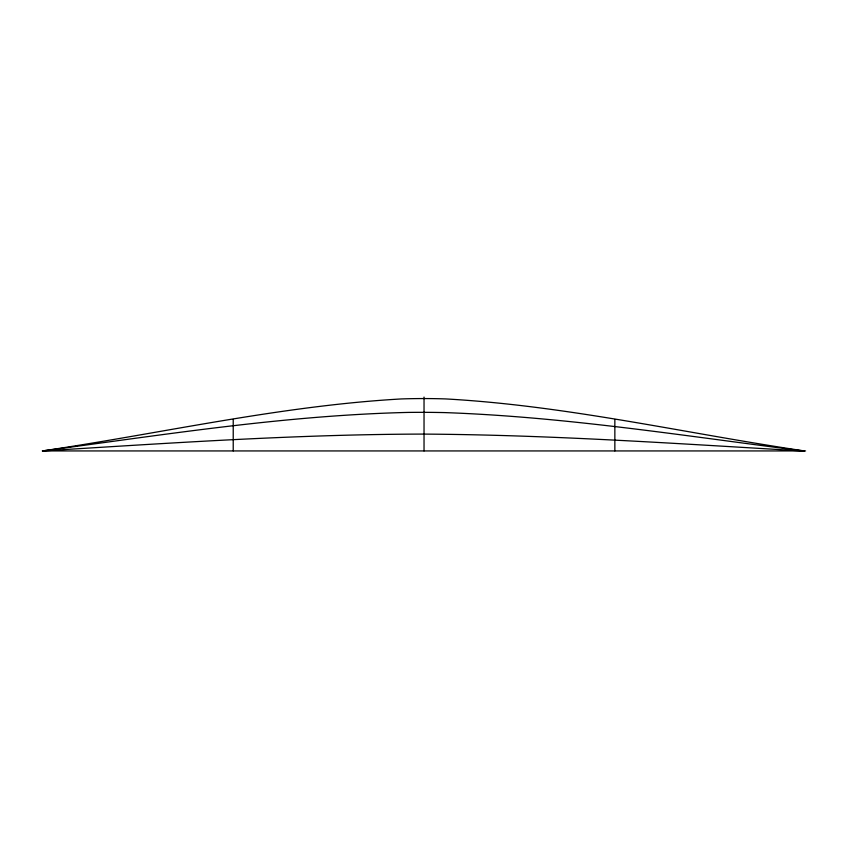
<?xml version="1.0" encoding="UTF-8"?>
<svg xmlns="http://www.w3.org/2000/svg" width="848" height="848" viewBox="0 0 848 848"><rect width="100%" height="100%" fill="white"/><g stroke="black" fill="none" stroke-linecap="round" stroke-linejoin="round"><path stroke-width="1.27" d="M805.6 450.935L42.411 450.935C161.936 433.307 280.423 405.81 401.274 398.942A675.686 669.114 -90 0 1 445.55 398.92C566.422 405.588 684.898 433.264 804.413 450.935M802.409 450.935C675.835 443.589 549.228 434.801 422.399 434.091C295.56 434.367 168.943 443.186 42.4 450.935C163.897 434.823 285.458 415.297 408.195 412.414A1057.318 1047.026 90 0 1 444.935 412.605C565.16 416.834 684.219 435.904 803.416 450.935M614.853 419.453L614.853 450.935M424.032 397.076L424.032 450.935M233.221 419.421L233.221 450.935"/></g></svg>
